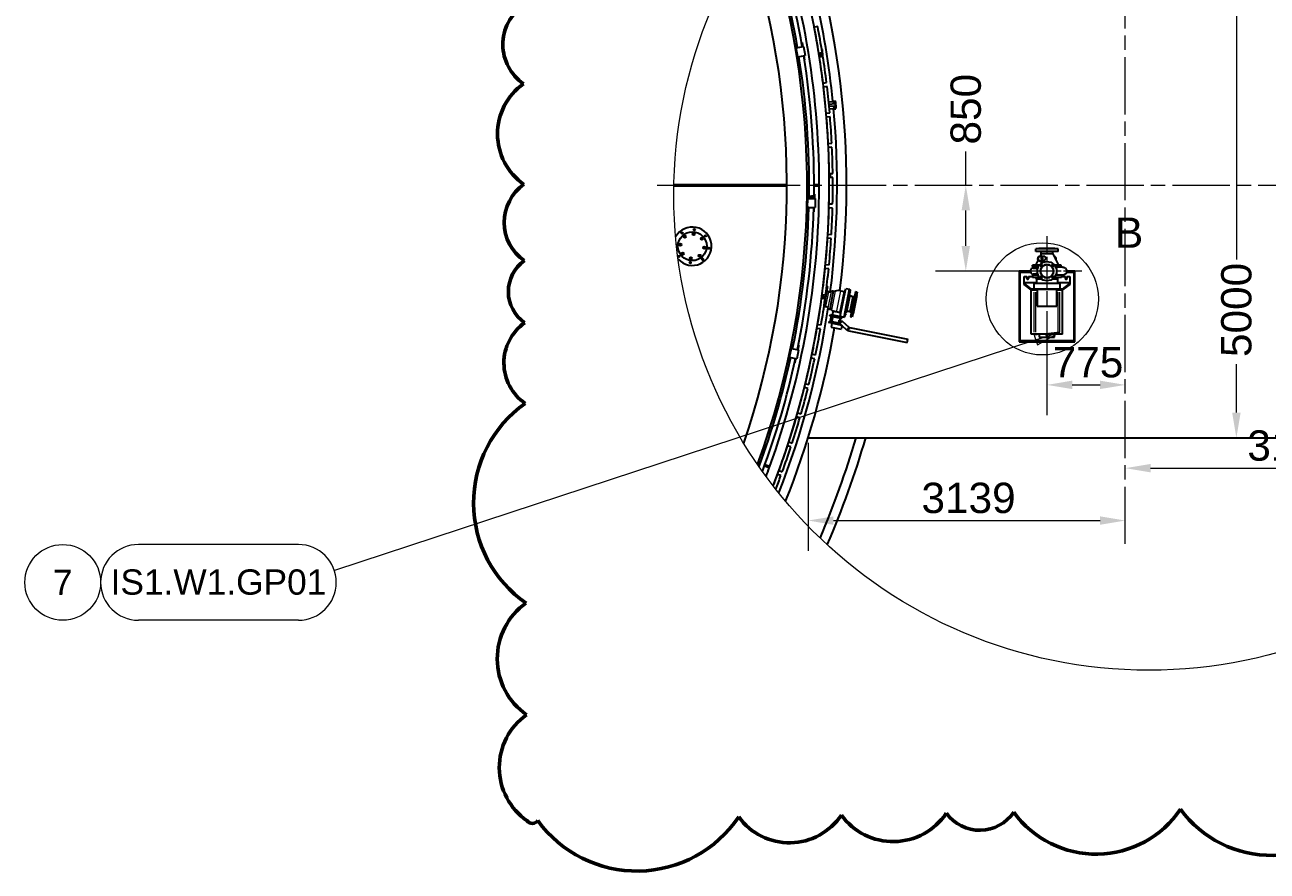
# Model space of a CAD drawing. Header units: millimetres. Extents: x 0 to 89100, y 0 to 63000.
# Drawn here: x 56425 to 74868, y 22187 to 34746 of the extents above; entities that cross this region are included whole.
import ezdxf

# ---------------------------------------------------------------- set-up
doc = ezdxf.new("R2010")
doc.units = ezdxf.units.MM
doc.header["$LTSCALE"] = 150
doc.linetypes.add('CHAIN', pattern=[0.3543, 0.2362, -0.0295, 0.0591, -0.0295])
doc.layers.get('0').update_dxf_attribs({"lineweight": 18})
for name, color, linetype, lineweight in [('Center Mark', 7, 'Continuous', 18), ('Centerline', 7, 'Continuous', 18), ('Detail Boundary', 7, 'Continuous', 18), ('Dimension', 7, 'Continuous', 18), ('Symbol', 7, 'Continuous', 18), ('Visible', 7, 'Continuous', 25), ('Visible Narrow', 7, 'Continuous', 18)]:
    doc.layers.add(name, color=color, linetype=linetype, lineweight=lineweight)
doc.layers.add('Revision', color=1, linetype='Continuous', lineweight=50, true_color=0xff0000)
doc.styles.add('Note Text', font='arial.ttf')
doc.styles.add('Title', font='arial.ttf')
doc.dimstyles.new('Default - Method 2b', dxfattribs={"dimscale": 150, "dimtxt": 3, "dimasz": 2.5, "dimexe": 3, "dimexo": 0.5, "dimgap": 0.7, "dimtad": 0, "dimtoh": 1, "dimdec": 1, "dimrnd": 1e-08, "dimtxsty": 'Title', "dimcen": 0.09, "dimdle": 10, "dimclrd": 256, "dimclre": 256, "dimclrt": 7, "dimadec": 0, "dimazin": 2, "dimtfac": 0.833333, "dimtdec": 1, "dimtmove": 0, "dimatfit": 3, "dimfxl": 1, "dimtolj": 1, "dimlwd": -1, "dimlwe": -1, "dimarcsym": 0})

# ---------------------------------------------------------------- blocks, each defined once
blk = doc.blocks.new('2dTransSymbol1')
at = {"layer": 'Detail Boundary'}
blk.add_circle((487.42, 214.82), 47.03, dxfattribs=at)
blk = doc.blocks.new('*D32')
at = {"layer": 'Defpoints', "color": 0, "transparency": 16777216}
for p in [(77471, 28616), (77471, 28167), (72762, 27042)]:
    blk.add_point(p, dxfattribs=at)
at = {"layer": 'Dimension', "transparency": 16777216}
for p, q in [((77471, 28541), (77471, 27717)), ((73137, 28167), (77096, 28167))]:
    blk.add_line(p, q, dxfattribs=at)
for points in [[(73137, 28230), (73137, 28105), (72762, 28167)], [(77096, 28230), (77096, 28105), (77471, 28167)]]:
    blk.add_solid(points, dxfattribs=at)
at = {"layer": 'Dimension', "color": 7, "transparency": 16777216, "insert": (74574, 28272), "char_height": 450, "attachment_point": 7, "style": 'Title'}
blk.add_mtext('\\A1;3139', dxfattribs=at)
blk = doc.blocks.new('*D33')
at = {"layer": 'Defpoints', "color": 0, "transparency": 16777216}
for p in [(68054, 28616), (72762, 27390), (72762, 27042)]:
    blk.add_point(p, dxfattribs=at)
at = {"layer": 'Dimension', "transparency": 16777216}
for p, q in [((68054, 28541), (68054, 26940)), ((68429, 27390), (72387, 27390))]:
    blk.add_line(p, q, dxfattribs=at)
for points in [[(68429, 27452), (68429, 27327), (68054, 27390)], [(72387, 27452), (72387, 27327), (72762, 27390)]]:
    blk.add_solid(points, dxfattribs=at)
at = {"layer": 'Dimension', "color": 7, "transparency": 16777216, "insert": (69736, 27495), "char_height": 450, "attachment_point": 7, "style": 'Title'}
blk.add_mtext('\\A1;3139', dxfattribs=at)
blk = doc.blocks.new('*D37')
at = {"layer": 'Defpoints', "color": 0, "transparency": 16777216}
for p in [(72762, 32107), (71599, 30573), (72762, 29403)]:
    blk.add_point(p, dxfattribs=at)
at = {"layer": 'Dimension', "transparency": 16777216}
for p, q in [((71599, 30498), (71599, 28953)), ((71974, 29403), (72387, 29403))]:
    blk.add_line(p, q, dxfattribs=at)
for points in [[(71974, 29466), (71974, 29341), (71599, 29403)], [(72387, 29466), (72387, 29341), (72762, 29403)]]:
    blk.add_solid(points, dxfattribs=at)
at = {"layer": 'Dimension', "color": 7, "transparency": 16777216, "insert": (71684, 29508), "char_height": 450, "attachment_point": 7, "style": 'Title'}
blk.add_mtext('\\A1;775', dxfattribs=at)
blk = doc.blocks.new('*D38')
at = {"layer": 'Defpoints', "color": 0, "transparency": 16777216}
for p in [(69989, 32366), (70394, 32366), (71599, 31091)]:
    blk.add_point(p, dxfattribs=at)
at = {"layer": 'Dimension', "transparency": 16777216}
for p, q in [((70394, 32366), (70394, 32865)), ((70394, 31466), (70394, 31991)), ((71524, 31091), (69944, 31091))]:
    blk.add_line(p, q, dxfattribs=at)
for points in [[(70332, 31991), (70457, 31991), (70394, 32366)], [(70332, 31466), (70457, 31466), (70394, 31091)]]:
    blk.add_solid(points, dxfattribs=at)
at = {"layer": 'Dimension', "color": 7, "transparency": 16777216, "insert": (70624, 32970), "char_height": 450, "attachment_point": 7, "rotation": 90, "style": 'Title'}
blk.add_mtext('\\A1;850', dxfattribs=at)
blk = doc.blocks.new('*D43')
at = {"layer": 'Defpoints', "color": 0, "transparency": 16777216}
for p in [(74320, 36116), (74411, 36116), (74320, 28616)]:
    blk.add_point(p, dxfattribs=at)
at = {"layer": 'Dimension', "transparency": 16777216}
for p, q in [((74411, 35741), (74411, 31263)), ((74411, 28991), (74411, 29711))]:
    blk.add_line(p, q, dxfattribs=at)
for points in [[(74349, 35741), (74474, 35741), (74411, 36116)], [(74349, 28991), (74474, 28991), (74411, 28616)]]:
    blk.add_solid(points, dxfattribs=at)
at = {"layer": 'Dimension', "color": 7, "transparency": 16777216, "insert": (74641, 29816), "char_height": 450, "attachment_point": 7, "rotation": 90, "style": 'Title'}
blk.add_mtext('\\A1;5000', dxfattribs=at)
blk = doc.blocks.new('RevisionCloud11')
at = {"layer": 'Revision'}
for centre, radius, start, end in [((428.2, 229.69), 4.72, 125.2858, 235.2858), ((429.02, 220.85), 6.07, 125.2858, 235.2858), ((428.22, 212.1), 4.61, 125.2858, 235.2858), ((427.77, 205.25), 3.75, 125.2858, 235.2858), ((428.45, 198.19), 4.87, 125.2858, 235.2858), ((432.64, 184.34), 12.06, 125.2858, 235.2858), ((429.66, 168.93), 6.74, 125.2858, 235.2858), ((429.52, 158.16), 6.4, 125.2858, 235.2858), ((470.67, 156.03), 4.07, 216.0147, 326.0147), ((482.19, 159.68), 10.08, 216.0147, 326.0147), ((499.52, 160.57), 11.1, 216.0147, 326.0147), ((426.4, 153.28), 0.644, 216.0147, 326.0147), ((436.75, 160.06), 12.14, 216.0147, 326.0147), ((451.84, 156.92), 6.2, 216.0147, 326.0147), ((462.11, 157.18), 6.34, 216.0147, 326.0147)]:
    blk.add_arc(centre, radius, start, end, dxfattribs=at)
blk = doc.blocks.new('2dDetail1')
at = {"layer": 'Detail Boundary'}
blk.add_circle((476.87, 204.53), 5.55, dxfattribs=at)
at = {"layer": 'Detail Boundary', "insert": (484.06, 209.58), "char_height": 3, "attachment_point": 7, "style": 'Title'}
blk.add_mtext('B', dxfattribs=at)
blk = doc.blocks.new('Balloon10')
at = {"layer": 'Symbol'}
for p, q in [((476.22, 200.47), (406.8, 177.65)), ((478.6, 201.25), (476.07, 200.94)), ((476.07, 200.94), (476.38, 199.99)), ((476.22, 200.47), (478.6, 201.25)), ((476.38, 199.99), (478.6, 201.25)), ((403.24, 180.23), (387.42, 180.23)), ((403.24, 172.73), (387.42, 172.73))]:
    blk.add_line(p, q, dxfattribs=at)
at = {"layer": 'Symbol', "flags": 128}
blk.add_lwpolyline([(476.38, 199.99), (478.6, 201.25), (476.07, 200.94), (476.38, 199.99)], dxfattribs=at)
at = {"layer": 'Symbol'}
blk.add_circle((379.92, 176.48), 3.75, dxfattribs=at)
for centre, start, end in [((387.42, 176.48), 90, 270), ((403.24, 176.48), 270, 90)]:
    blk.add_arc(centre, 3.75, start, end, dxfattribs=at)
blk.add_solid([(476.38, 199.99), (478.6, 201.25), (476.07, 200.94), (476.38, 199.99)], dxfattribs=at)
at = {"layer": 'Symbol', "char_height": 2.5, "attachment_point": 5, "style": 'Note Text'}
for s, insert in [('7', (379.92, 176.48)), ('IS1.W1.GP01', (395.33, 176.5))]:
    blk.add_mtext(s, dxfattribs=dict(at, insert=insert))

msp = doc.modelspace()

# ---------------------------------------------------------------- linework, layer by layer
at = {"layer": 'Center Mark', "linetype": 'CHAIN', "ltscale": 7.667231}
for p, q in [((71599.05, 31608.04), (71599.05, 30573.04)), ((72116.55, 31090.54), (71081.55, 31090.54))]:
    msp.add_line(p, q, dxfattribs=at)
at = {"layer": 'Centerline', "linetype": 'CHAIN', "ltscale": 23.990969}
for p, q in [((72762.18, 27042.2), (72762.18, 37490.06)), ((65811.8, 32365.54), (80541.24, 32365.54))]:
    msp.add_line(p, q, dxfattribs=at)
at = {"layer": 'Visible'}
for p, q in [((68195.2, 34721.49), (68143.67, 34711.41)), ((67859.61, 34465.63), (67884.59, 34469.78)), ((67859.61, 34465.63), (67871.15, 34396.08)), ((67868.09, 34381.89), (67868.91, 34382.03)), ((67873.35, 34382.77), (67868.91, 34382.03)), ((67878.54, 34397.31), (67871.15, 34396.08)), ((67873.35, 34382.77), (67871.15, 34396.08)), ((67873.35, 34382.77), (67888.57, 34291.02)), ((67879.28, 34392.87), (67876.32, 34392.38)), ((67877.79, 34383.5), (67876.32, 34392.38)), ((67877.32, 34404.71), (67985.34, 34422.62)), ((67899.4, 34271.53), (67877.32, 34404.71)), ((67893.01, 34291.75), (67877.79, 34383.5)), ((67956.07, 34481.63), (67963.2, 34482.81)), ((67963.2, 34482.81), (67973.26, 34422.14)), ((67973.5, 34420.66), (67973.26, 34422.14)), ((67985.34, 34422.62), (68007.43, 34289.44)), ((68211.47, 34327.93), (68263.33, 34336.13)), ((68218.76, 34329.08), (68222.02, 34279.41)), ((68250.75, 34334.14), (68254.69, 34274.02)), ((68261.18, 34381.37), (68256.69, 34381.07)), ((68256.69, 34381.07), (68257.14, 34374.29)), ((68259.68, 34335.55), (68263.62, 34275.43)), ((68261.18, 34381.37), (68268.08, 34276.13)), ((67883.3, 34290.14), (67884.13, 34290.28)), ((67884.13, 34290.28), (67888.57, 34291.02)), ((67888.57, 34291.02), (67890.78, 34277.7)), ((67898.18, 34278.93), (67890.78, 34277.7)), ((67902.31, 34208.15), (67890.78, 34277.7)), ((67893.01, 34291.75), (67894.48, 34282.88)), ((67897.44, 34283.37), (67894.48, 34282.88)), ((67899.4, 34271.53), (68007.43, 34289.44)), ((67902.31, 34208.15), (67927.29, 34212.29)), ((67995.83, 34286), (67995.59, 34287.48)), ((68005.9, 34225.33), (67995.83, 34286)), ((67998.77, 34224.15), (68005.9, 34225.33)), ((68272.7, 34276.86), (68220.84, 34268.66)), ((68222.47, 34272.52), (68222.02, 34279.41)), ((68222.47, 34272.52), (68222.7, 34268.96)), ((68274.67, 33882.97), (68326.79, 33889.28)), ((68334, 33829.72), (68281.88, 33823.41)), ((68358.55, 33605.44), (68425.72, 33610.43)), ((68361.95, 33570.98), (68453.5, 33576.98)), ((68425.43, 33614.89), (68458.31, 33617.05)), ((68425.43, 33614.89), (68428.03, 33575.31)), ((68465.86, 33501.88), (68458.31, 33617.05)), ((68461.34, 33604.51), (68467.23, 33514.7)), ((68321.67, 33436.01), (68373.98, 33440.43)), ((68455.95, 33539.56), (68365.54, 33533.63)), ((68368.62, 33500.54), (68432.69, 33504.18)), ((68430.48, 33537.89), (68432.98, 33499.72)), ((68432.98, 33499.72), (68465.86, 33501.88)), ((68379.03, 33380.64), (68326.71, 33376.22)), ((68352.41, 32987.64), (68404.85, 32990.15)), ((68407.72, 32930.22), (68355.28, 32927.71)), ((68366.85, 32538.45), (68419.34, 32539.06)), ((68367.19, 32512.07), (68369.39, 32478.48)), ((68420.04, 32479.06), (68367.54, 32478.45)), ((68374.47, 32538.54), (68378.4, 32478.58)), ((68378.98, 32538.59), (68382.91, 32478.63)), ((67738.05, 32353.54), (66060.44, 32353.54)), ((66060.92, 32377.54), (67738.05, 32377.54)), ((67397.27, 32377.54), (67398.84, 32353.54)), ((67397.27, 32377.54), (67398.84, 32353.54)), ((67579.3, 32377.54), (67580.87, 32353.54)), ((67579.3, 32377.54), (67580.87, 32353.54)), ((67582.31, 32377.54), (67583.88, 32353.54)), ((67612.37, 32377.54), (67613.94, 32353.54)), ((67621.39, 32377.54), (67622.96, 32353.54)), ((67625.9, 32377.54), (67627.47, 32353.54)), ((67631.98, 32353.54), (67630.41, 32377.54)), ((67641, 32353.54), (67639.43, 32377.54)), ((67671.07, 32353.54), (67669.49, 32377.54)), ((67672.5, 32377.54), (67674.07, 32353.54)), ((68038.05, 32377.54), (68069.32, 32377.54)), ((68069.32, 32353.54), (68038.05, 32353.54)), ((68141.77, 32377.54), (68218.05, 32377.54)), ((68218.05, 32353.54), (68141.77, 32353.54)), ((68036.14, 32150.75), (68036.98, 32150.73)), ((68041.48, 32150.63), (68036.98, 32150.73)), ((68041.48, 32150.63), (68039.46, 32057.66)), ((68041.48, 32150.63), (68041.77, 32164.13)), ((68043.3, 32234.62), (68041.77, 32164.13)), ((68049.27, 32163.97), (68041.77, 32164.13)), ((68043.3, 32234.62), (68068.61, 32234.07)), ((68043.96, 32057.56), (68045.98, 32150.54)), ((68045.98, 32150.54), (68046.17, 32159.54)), ((68049.17, 32159.47), (68046.17, 32159.54)), ((68046.5, 32036.5), (68049.43, 32171.47)), ((68049.43, 32171.47), (68158.91, 32169.09)), ((68068.14, 32195.72), (68140.58, 32194.7)), ((68068.28, 32206.19), (68140.72, 32205.23)), ((68073.6, 32195.65), (68072.77, 32197.13)), ((68073.75, 32206.12), (68072.87, 32204.66)), ((68135.1, 32194.79), (68104.36, 32195.21)), ((68135.25, 32205.29), (68104.5, 32205.71)), ((68135.1, 32194.79), (68135.99, 32196.27)), ((68135.1, 32194.78), (68135.1, 32194.79)), ((68135.25, 32205.29), (68135.25, 32205.31)), ((68135.25, 32205.29), (68136.09, 32203.8)), ((68141.05, 32232.49), (68148.28, 32232.34)), ((68146.91, 32169.35), (68146.94, 32170.85)), ((68148.28, 32232.34), (68146.94, 32170.85)), ((68158.91, 32169.09), (68155.98, 32034.12)), ((68034.12, 32057.77), (68034.96, 32057.75)), ((68034.96, 32057.75), (68039.46, 32057.66)), ((68037.64, 31973.68), (68039.17, 32044.16)), ((68037.64, 31973.68), (68062.95, 31973.13)), ((68039.46, 32057.66), (68039.17, 32044.16)), ((68046.67, 32044), (68039.17, 32044.16)), ((68043.96, 32057.56), (68043.76, 32048.56)), ((68046.76, 32048.5), (68043.76, 32048.56)), ((68046.5, 32036.5), (68155.98, 32034.12)), ((68135.39, 31971.56), (68142.61, 31971.4)), ((68142.61, 31971.4), (68143.95, 32032.88)), ((68143.95, 32032.88), (68143.98, 32034.38)), ((68415.96, 32027.75), (68363.48, 32029.05)), ((68364.97, 32089.03), (68417.45, 32087.73)), ((68395.51, 31576.88), (68343.1, 31580.09)), ((68346.77, 31639.98), (68399.17, 31636.77)), ((71764.05, 31420.54), (71434.05, 31420.54)), ((71434.05, 31383.04), (71434.05, 31420.54)), ((71764.05, 31383.04), (71434.05, 31383.04)), ((71717.55, 31425.04), (71480.55, 31425.04)), ((71480.55, 31420.54), (71480.55, 31425.04)), ((71513.33, 31348.54), (71513.33, 31383.04)), ((71684.78, 31348.54), (71684.78, 31383.04)), ((71717.55, 31420.54), (71717.55, 31425.04)), ((71764.05, 31383.04), (71764.05, 31420.54)), ((68312.27, 31191.88), (68364.52, 31186.77)), ((71486.2, 31177.54), (71386.8, 31177.54)), ((71386.8, 31162.54), (71386.8, 31177.54)), ((71467.44, 31258.11), (71426.55, 31177.54)), ((71513.33, 31348.54), (71496.52, 31315.41)), ((71499.3, 31315.54), (71547.82, 31315.54)), ((71499.3, 31234.54), (71527.27, 31234.54)), ((71530.76, 31177.54), (71508.25, 31177.54)), ((71684.78, 31348.54), (71513.33, 31348.54)), ((71689.86, 31177.54), (71667.35, 31177.54)), ((71684.78, 31348.54), (71771.55, 31177.54)), ((71811.3, 31177.54), (71711.91, 31177.54)), ((71811.3, 31162.54), (71811.3, 31177.54)), ((68358.69, 31127.06), (68306.44, 31132.17)), ((71203.05, 31075.54), (71188.05, 31090.54)), ((71188.05, 31090.54), (71188.05, 30040.54)), ((71359.22, 31090.54), (71188.05, 31090.54)), ((71203.05, 30055.54), (71203.05, 31075.54)), ((71203.05, 31075.54), (71361.13, 31075.54)), ((71261.55, 31011.94), (71302.43, 31011.94)), ((71261.55, 30922.84), (71261.55, 31011.94)), ((71302.43, 30981.94), (71302.43, 31011.94)), ((71325.68, 31011.94), (71325.68, 30981.94)), ((71325.68, 31011.94), (71385.3, 31011.94)), ((71385.44, 31041.36), (71385.3, 31030.54)), ((71385.3, 31030.54), (71385.3, 31003.54)), ((71385.3, 31003.54), (71486.2, 31003.54)), ((71386.8, 31150.54), (71386.68, 31140.57)), ((71386.8, 31162.54), (71476.08, 31162.54)), ((71386.8, 31162.54), (71386.8, 31150.54)), ((71476.08, 31162.54), (71386.8, 31162.54)), ((71441.55, 30977.29), (71433.37, 31003.54)), ((71508.25, 31003.54), (71530.76, 31003.54)), ((71508.31, 31162.54), (71530.7, 31162.54)), ((71530.7, 31162.54), (71508.31, 31162.54)), ((71667.35, 31003.54), (71689.86, 31003.54)), ((71667.41, 31162.54), (71689.8, 31162.54)), ((71689.8, 31162.54), (71667.41, 31162.54)), ((71711.91, 31003.54), (71812.8, 31003.54)), ((71722.03, 31162.54), (71811.3, 31162.54)), ((71811.3, 31162.54), (71722.03, 31162.54)), ((71831.4, 31030.54), (71728.3, 31030.54)), ((71831.4, 31150.54), (71728.31, 31150.54)), ((71756.55, 30977.29), (71764.74, 31003.54)), ((71811.3, 31162.54), (71811.3, 31150.54)), ((71812.8, 31030.54), (71812.8, 31003.54)), ((71812.8, 31011.94), (71872.43, 31011.94)), ((71872.43, 30981.94), (71872.43, 31011.94)), ((71889.38, 31075.54), (71998.05, 31075.54)), ((72013.05, 31090.54), (71891.28, 31090.54)), ((71895.68, 31011.94), (71895.68, 30981.94)), ((71895.68, 31011.94), (71936.55, 31011.94)), ((71936.55, 31011.94), (71936.55, 30922.84)), ((71998.05, 31075.54), (72013.05, 31090.54)), ((71998.05, 31075.54), (71998.05, 30055.54)), ((72013.05, 30040.54), (72013.05, 31090.54)), ((68341.28, 30864.78), (68304.33, 30679.03)), ((68329.88, 30867.05), (68341.28, 30864.78)), ((68530, 30421.94), (68611.96, 30833.87)), ((68539.99, 30800.78), (68588.17, 30791.19)), ((68587.38, 30410.53), (68669.33, 30822.46)), ((68611.96, 30833.87), (68669.33, 30822.46)), ((68664.87, 30793.89), (68668.38, 30811.54)), ((68668.09, 30810.07), (68666.91, 30810.31)), ((68668.38, 30811.54), (68668.93, 30814.27)), ((68668.38, 30811.54), (68681.92, 30808.85)), ((68668.93, 30814.27), (68682.46, 30811.58)), ((68678.41, 30791.2), (68681.92, 30808.85)), ((68681.92, 30808.85), (68682.46, 30811.58)), ((71261.55, 30922.84), (71441.55, 30922.84)), ((71261.55, 30905.37), (71261.55, 30922.84)), ((71261.55, 30905.37), (71366.55, 30825.96)), ((71261.55, 30892.6), (71261.55, 30905.37)), ((71366.55, 30813.19), (71261.55, 30892.6)), ((71366.55, 30828.04), (71831.55, 30828.04)), ((71366.55, 30828.04), (71366.55, 30810.04)), ((71408.37, 30810.04), (71366.55, 30810.04)), ((71366.55, 30154.54), (71366.55, 30810.04)), ((71405.55, 30912.04), (71792.55, 30912.04)), ((71405.55, 30912.04), (71405.55, 30828.04)), ((71432.84, 30810.04), (71408.37, 30810.04)), ((71453.93, 30810.04), (71432.84, 30810.04)), ((71441.55, 30977.29), (71512.56, 30977.29)), ((71441.55, 30977.29), (71441.55, 30912.04)), ((71744.18, 30818.67), (71453.93, 30818.67)), ((71453.93, 30818.67), (71453.93, 30568.92)), ((71685.55, 30977.29), (71756.55, 30977.29)), ((71744.18, 30568.92), (71744.18, 30818.67)), ((71765.27, 30810.04), (71744.18, 30810.04)), ((71756.55, 30977.29), (71756.55, 30912.04)), ((71756.55, 30922.84), (71936.55, 30922.84)), ((71789.74, 30810.04), (71765.27, 30810.04)), ((71831.55, 30810.04), (71789.74, 30810.04)), ((71792.55, 30912.04), (71792.55, 30828.04)), ((71831.55, 30825.96), (71936.55, 30905.37)), ((71936.55, 30892.6), (71831.55, 30813.19)), ((71831.55, 30828.04), (71831.55, 30810.04)), ((71831.55, 30154.54), (71831.55, 30810.04)), ((71936.55, 30922.84), (71936.55, 30905.37)), ((71936.55, 30905.37), (71936.55, 30892.6)), ((68305.56, 30678.87), (68253.53, 30685.87)), ((68269.88, 30744.21), (68258.15, 30685.25)), ((68261.53, 30745.33), (68313.56, 30738.33)), ((68278.82, 30743.01), (68267.09, 30684.04)), ((68283.29, 30742.4), (68271.56, 30683.44)), ((68287.76, 30741.8), (68276.03, 30682.84)), ((68359.76, 30785.99), (68337.54, 30794.27)), ((68427.54, 30795.62), (68436.43, 30793.85)), ((68635.78, 30647.67), (68634.6, 30647.91)), ((68635.49, 30646.2), (68639, 30663.85)), ((68635.49, 30646.2), (68649.02, 30643.51)), ((68639, 30663.85), (68642.51, 30681.51)), ((68639, 30663.85), (68652.54, 30661.16)), ((68642.22, 30680.04), (68641.04, 30680.27)), ((68642.51, 30681.51), (68656.05, 30678.82)), ((68649.02, 30643.51), (68652.54, 30661.16)), ((68652.18, 30730.11), (68651.01, 30730.34)), ((68651.35, 30725.91), (68653.37, 30736.1)), ((68651.35, 30725.91), (68664.88, 30723.21)), ((68652.54, 30661.16), (68656.05, 30678.82)), ((68653.37, 30736.1), (68657.43, 30756.48)), ((68653.37, 30736.1), (68666.91, 30733.41)), ((68657.43, 30756.48), (68659.46, 30766.68)), ((68657.43, 30756.48), (68670.96, 30753.79)), ((68658.62, 30762.48), (68657.44, 30762.71)), ((68659.46, 30766.68), (68672.99, 30763.98)), ((68661.65, 30777.71), (68660.47, 30777.94)), ((68660.82, 30773.5), (68661.36, 30776.23)), ((68660.82, 30773.5), (68674.35, 30770.81)), ((68661.36, 30776.23), (68664.87, 30793.89)), ((68661.36, 30776.23), (68674.89, 30773.54)), ((68664.87, 30793.89), (68678.41, 30791.2)), ((68666.91, 30733.41), (68664.88, 30723.21)), ((68666.91, 30733.41), (68670.96, 30753.79)), ((68675.78, 30736.99), (68669.49, 30746.4)), ((68670.96, 30753.79), (68672.99, 30763.98)), ((68674.35, 30770.81), (68674.89, 30773.54)), ((68678.41, 30791.2), (68674.89, 30773.54)), ((68754.68, 30782.53), (68681.51, 30414.74)), ((68782.63, 30776.97), (68709.46, 30409.18)), ((68711.06, 30717.04), (68731.04, 30716.09)), ((68777.68, 30729.02), (68723.24, 30455.38)), ((68782.63, 30776.97), (68754.68, 30782.53)), ((68777.68, 30729.02), (68773.77, 30732.44)), ((68315.34, 30562.71), (68291.64, 30563.56)), ((68374.27, 30527.87), (68383.16, 30526.1)), ((68376.73, 30426.44), (68380.69, 30446.3)), ((68380.69, 30446.3), (68420.82, 30438.31)), ((68423.66, 30500.51), (68411.65, 30440.14)), ((68517.24, 30419.13), (68420.82, 30438.31)), ((68535.23, 30461.66), (68526.4, 30417.31)), ((68592.17, 30428.44), (68596.22, 30448.82)), ((68596.22, 30448.82), (68598.25, 30459.01)), ((68596.22, 30448.82), (68609.76, 30446.13)), ((68597.41, 30454.81), (68596.24, 30455.05)), ((68598.25, 30459.01), (68611.78, 30456.32)), ((68600.44, 30470.04), (68599.27, 30470.28)), ((68599.94, 30465.77), (68613.14, 30463.15)), ((68600.15, 30468.57), (68603.66, 30486.22)), ((68600.15, 30468.57), (68613.68, 30465.88)), ((68603.66, 30486.22), (68607.17, 30503.88)), ((68603.66, 30486.22), (68617.2, 30483.53)), ((68606.88, 30502.41), (68605.7, 30502.64)), ((68605.7, 30425.74), (68609.76, 30446.13)), ((68607.17, 30503.88), (68620.71, 30501.19)), ((68611.78, 30456.32), (68609.76, 30446.13)), ((68613.14, 30463.15), (68613.68, 30465.88)), ((68613.68, 30465.88), (68617.2, 30483.53)), ((68616.84, 30552.48), (68615.67, 30552.71)), ((68616.01, 30548.28), (68618.04, 30558.47)), ((68616.01, 30548.28), (68629.54, 30545.58)), ((68626.05, 30487.02), (68616.64, 30480.73)), ((68617.2, 30483.53), (68620.71, 30501.19)), ((68618.04, 30558.47), (68622.09, 30578.85)), ((68618.04, 30558.47), (68631.57, 30555.78)), ((68622.09, 30578.85), (68624.12, 30589.05)), ((68622.09, 30578.85), (68635.63, 30576.16)), ((68623.28, 30584.85), (68622.11, 30585.08)), ((68624.12, 30589.05), (68637.65, 30586.35)), ((68629.54, 30545.58), (68631.57, 30555.78)), ((68631.57, 30555.78), (68635.63, 30576.16)), ((68635.63, 30576.16), (68637.65, 30586.35)), ((68666.28, 30491.95), (68685.1, 30485.18)), ((68723.24, 30455.38), (68718.32, 30453.71)), ((71453.93, 30568.92), (71744.18, 30568.92)), ((68194.61, 30300.92), (68246.35, 30292.03)), ((68358.51, 30336), (68357.05, 30328.65)), ((68383.05, 30323.47), (68357.05, 30328.65)), ((68384.52, 30330.83), (68358.51, 30336)), ((68394.39, 30422.92), (68376.39, 30332.45)), ((68416.87, 30418.45), (68376.73, 30426.44)), ((68384.52, 30330.83), (68383.05, 30323.47)), ((68411.54, 30317.81), (68383.05, 30323.47)), ((68531.26, 30301.64), (68384.52, 30330.83)), ((68407.28, 30318.65), (68395.72, 30260.54)), ((68395.72, 30260.54), (68543.13, 30231.22)), ((68417.93, 30418.24), (68399.93, 30327.76)), ((68403.29, 30344.68), (68504.66, 30324.52)), ((68411.54, 30317.81), (68554.69, 30289.33)), ((68416.87, 30418.45), (68513.29, 30399.27)), ((68497.59, 30325.92), (68494.23, 30309)), ((68510.77, 30361.53), (68503.75, 30326.23)), ((68504.66, 30324.52), (68513.7, 30322.72)), ((68505.32, 30324.38), (68542.54, 30291.75)), ((68510.77, 30361.53), (68521.02, 30359.5)), ((68553.42, 30391.28), (68513.29, 30399.27)), ((68513.7, 30322.72), (68530.69, 30319.34)), ((68521.02, 30359.5), (68514, 30324.19)), ((68517.24, 30419.13), (68557.37, 30411.15)), ((68519.32, 30312.11), (68517.77, 30304.32)), ((68527.6, 30396.42), (68520.29, 30359.64)), ((68521.02, 30359.5), (68548.73, 30339.9)), ((68535.77, 30394.8), (68528.27, 30357.09)), ((68530, 30421.94), (68587.38, 30410.53)), ((68531.55, 30320.32), (68530.69, 30319.34)), ((68548.73, 30339.9), (68531.55, 30320.32)), ((68535.14, 30298.23), (68534.18, 30293.41)), ((68554.69, 30289.33), (68543.13, 30231.22)), ((68550.15, 30341.52), (68548.73, 30339.9)), ((68553.29, 30282.31), (68623.09, 30221.09)), ((68553.42, 30391.28), (68557.37, 30411.15)), ((68557.62, 30346.35), (68656.72, 30259.43)), ((68590.97, 30422.45), (68589.8, 30422.68)), ((68590.14, 30418.24), (68592.17, 30428.44)), ((68590.14, 30418.24), (68603.67, 30415.55)), ((68592.17, 30428.44), (68605.7, 30425.74)), ((68603.67, 30415.55), (68605.7, 30425.74)), ((68668.22, 30253.74), (68663.24, 30228.74)), ((68668.22, 30253.74), (69531.79, 30081.94)), ((68709.46, 30409.18), (68681.51, 30414.74)), ((68236.2, 30232.9), (68184.46, 30241.78)), ((68661.02, 30217.58), (68658.26, 30203.72)), ((68658.26, 30203.72), (69521.84, 30031.92)), ((69521.84, 30031.92), (69531.79, 30081.94)), ((71408.37, 30154.54), (71366.55, 30154.54)), ((71432.84, 30154.54), (71408.37, 30154.54)), ((71765.27, 30154.54), (71432.84, 30154.54)), ((71485.05, 30154.54), (71485.05, 30111.94)), ((71485.05, 30111.94), (71713.05, 30111.94)), ((71713.05, 30111.94), (71713.05, 30154.54)), ((71789.74, 30154.54), (71765.27, 30154.54)), ((71831.55, 30154.54), (71789.74, 30154.54)), ((67793.86, 29925.92), (67774.68, 29834.92)), ((67777.69, 29812.82), (67805.53, 29944.92)), ((67779.08, 29833.99), (67798.26, 29924.99)), ((67788.63, 29927.02), (67789.45, 29926.85)), ((67793.86, 29925.92), (67789.45, 29926.85)), ((67793.86, 29925.92), (67796.64, 29939.13)), ((67811.18, 30008.11), (67796.64, 29939.13)), ((67803.98, 29937.58), (67796.64, 29939.13)), ((67798.26, 29924.99), (67800.12, 29933.8)), ((67803.05, 29933.18), (67800.12, 29933.8)), ((67805.53, 29944.92), (67912.67, 29922.34)), ((67811.18, 30008.11), (67835.96, 30002.89)), ((67912.67, 29922.34), (67884.83, 29790.24)), ((67900.93, 29924.81), (67901.24, 29926.28)), ((67913.92, 29986.46), (67901.24, 29926.28)), ((67906.85, 29987.95), (67913.92, 29986.46)), ((71203.05, 30055.54), (71188.05, 30040.54)), ((71188.05, 30040.54), (72013.05, 30040.54)), ((71998.05, 30055.54), (71203.05, 30055.54)), ((71998.05, 30055.54), (72013.05, 30040.54)), ((67757.35, 29752.72), (67771.89, 29821.71)), ((67757.35, 29752.72), (67782.13, 29747.5)), ((67769.45, 29836.02), (67770.27, 29835.85)), ((67770.27, 29835.85), (67774.68, 29834.92)), ((67774.68, 29834.92), (67771.89, 29821.71)), ((67779.23, 29820.16), (67771.89, 29821.71)), ((67779.08, 29833.99), (67777.22, 29825.18)), ((67780.16, 29824.57), (67777.22, 29825.18)), ((67777.69, 29812.82), (67884.83, 29790.24)), ((67853.03, 29732.56), (67860.1, 29731.07)), ((67860.1, 29731.07), (67872.78, 29791.25)), ((67872.78, 29791.25), (67873.09, 29792.72)), ((68150.69, 29789.75), (68099.3, 29800.5)), ((68111.6, 29859.23), (68162.98, 29848.47)), ((68049.14, 29349.99), (67998.18, 29362.6)), ((68012.6, 29420.85), (68063.56, 29408.23)), ((67897.75, 28986.35), (67948.22, 28971.89)), ((67931.69, 28914.21), (67881.22, 28928.67)), ((68053.5, 28615.54), (77470.85, 28615.54)), ((67798.5, 28482.98), (67748.59, 28499.26)), ((67767.19, 28556.3), (67817.1, 28540.02)), ((67336.93, 28223.94), (67307.54, 28234.64)), ((67315.75, 28257.19), (67345.14, 28246.49)), ((67413.22, 28221.71), (67484.9, 28195.62)), ((67476.69, 28173.07), (67405.01, 28199.16)), ((67649.73, 28056.87), (67600.44, 28074.96)), ((67621.11, 28131.29), (67670.4, 28113.2))]:
    msp.add_line(p, q, dxfattribs=at)
for centre, radius in [((66333.77, 31460.85), 213.75), ((66181.37, 31655.86), 10.5), ((66222.94, 31602.68), 16.5), ((66222.94, 31602.68), 16.12), ((66355.69, 31639.51), 16.5), ((66355.69, 31639.51), 16.12), ((66363.91, 31706.51), 10.5), ((66475.6, 31571.68), 16.5), ((66475.6, 31571.68), 16.12), ((66528.79, 31613.24), 10.5), ((66155.11, 31482.76), 16.5), ((66155.11, 31482.76), 16.12), ((66191.94, 31350.01), 16.5), ((66191.94, 31350.01), 16.12), ((66512.43, 31438.93), 16.5), ((66512.43, 31438.93), 16.12), ((66579.43, 31430.71), 10.5), ((66138.75, 31308.45), 10.5), ((66303.63, 31215.19), 10.5), ((66311.85, 31282.19), 16.5), ((66311.85, 31282.19), 16.12), ((66444.6, 31319.02), 16.5), ((66444.6, 31319.02), 16.12), ((66486.17, 31265.83), 10.5), ((71599.05, 31090.54), 142.5), ((71599.05, 31090.54), 97.5), ((71599.05, 30141.94), 11.62)]:
    msp.add_circle(centre, radius, dxfattribs=at)
for centre, radius, start, end in [((55993.05, 32365.54), 12490.35, 5.718532, 20.488666), ((55993.05, 32365.54), 12630, 352.893014, 20.840257), ((55993.05, 32365.54), 12375, 338.866579, 20.176578), ((55993.05, 32365.54), 12076.27, 9.735828, 19.266801), ((55993.05, 32365.54), 12148.72, 9.733918, 19.501862), ((55993.05, 32365.54), 12225, 0.056241, 19.739049), ((55993.05, 32365.54), 12045, 339.880884, 19.162273), ((55993.05, 32365.54), 11745, 340.986555, 17.380702), ((55993.05, 32365.54), 12375, 9.124287, 10.927414), ((55993.05, 32365.54), 12427.5, 9.1237, 10.928), ((55993.05, 32365.54), 12076.27, 359.243935, 9.095318), ((55993.05, 32365.54), 12148.72, 359.243935, 9.097228), ((55993.05, 32365.54), 12375, 7.043362, 8.846489), ((55993.05, 32365.54), 12427.5, 7.042775, 8.847075), ((55993.05, 32365.54), 12375, 4.962437, 6.765564), ((55993.05, 32365.54), 12427.5, 4.96185, 6.766151), ((68453.64, 33574.73), 2.25, 25.846862, 93.750634), ((68414.17, 33555.61), 46.11, 341.654406, 25.846862), ((68168.31, 33540.2), 300, 12.377561, 14.841179), ((67566.46, 33500.75), 900, 2.397844, 5.103424), ((55993.05, 32365.54), 12490.35, 352.724495, 5.230091), ((68455.8, 33541.8), 2.25, 273.750634, 341.654406), ((68168.31, 33540.2), 300, 352.660089, 355.123708), ((55993.05, 32365.54), 12375, 2.881512, 4.684639), ((55993.05, 32365.54), 12427.5, 2.880925, 4.685226), ((55993.05, 32365.54), 12375, 0.800587, 2.603714), ((55993.05, 32365.54), 12427.5, 0.8, 2.604301), ((55993.05, 32365.54), 12375, 358.719662, 0.522789), ((55993.05, 32365.54), 12427.5, 358.719076, 0.523376), ((55993.05, 32365.54), 12225, 340.056241, 359.943759), ((55993.05, 32365.54), 12225, 359.943759, 0.056241), ((55993.05, 32365.54), 12076.27, 359.077287, 359.194267), ((68079.31, 32200.81), 7.5, 149.099382, 209.338821), ((68129.55, 32200.12), 7.5, 329.099382, 29.338821), ((55993.05, 32365.54), 12148.72, 359.075377, 359.194267), ((55993.05, 32365.54), 12076.27, 348.418746, 358.436777), ((55993.05, 32365.54), 12148.72, 348.416836, 358.438687), ((55993.05, 32365.54), 12375, 356.638738, 358.441864), ((55993.05, 32365.54), 12427.5, 356.638151, 358.442451), ((66333.77, 31460.85), 285, 222.647136, 150.174088), ((55993.05, 32365.54), 12375, 354.557813, 356.36094), ((55993.05, 32365.54), 12427.5, 354.557226, 356.361526), ((66088.11, 31490.98), 10.5, 336.063399, 35.826965), ((71519.51, 31170.09), 13.5, 333.024197, 296.975803), ((71599.05, 31090.54), 99.75, 47.400032, 132.599968), ((71678.6, 31170.09), 13.5, 243.024197, 206.975803), ((55993.05, 32365.54), 12375, 352.476888, 354.280015), ((55993.05, 32365.54), 12427.5, 352.476301, 354.280601), ((71599.05, 31090.54), 99.75, 137.400032, 222.599968), ((71519.51, 31010.99), 13.5, 63.024197, 26.975803), ((71599.05, 31090.54), 99.75, 227.400032, 312.599968), ((71678.6, 31010.99), 13.5, 153.024197, 116.975803), ((71599.05, 31090.54), 99.75, 317.400032, 42.599968), ((68341.73, 30805.52), 12, 168.748121, 249.553729), ((68508.38, 30641.89), 162, 78.748121, 108.904028), ((68591.1, 30805.9), 15, 258.748121, 348.748121), ((71314.05, 30981.94), 11.62, 180, 0), ((71884.05, 30981.94), 11.62, 180, 0), ((55993.05, 32365.54), 12375, 350.395963, 352.19909), ((55993.05, 32365.54), 12427.5, 350.395376, 352.199677), ((68375.48, 30828.15), 45, 249.553729, 302.84355), ((68420.22, 30758.84), 37.5, 78.748121, 122.84355), ((68443.74, 30830.63), 37.5, 258.748121, 288.904028), ((68689.56, 30770.37), 30, 168.748121, 187.202494), ((68713.2, 30761.99), 45, 213.748121, 267.278887), ((68731.61, 30728.07), 12, 267.278887, 348.748121), ((55993.05, 32365.54), 12490.35, 338.554491, 351.616422), ((68291.21, 30551.57), 12, 87.942514, 99.654163), ((68313.72, 30517.74), 45, 34.652693, 87.942514), ((68381.59, 30564.65), 37.5, 214.652693, 258.748121), ((68375.84, 30489.32), 37.5, 48.592214, 78.748121), ((68507.79, 30638.95), 162, 228.592214, 238.713213), ((68521.44, 30455.76), 15, 348.748121, 23.15963), ((68626, 30450.91), 30, 144.582876, 168.748121), ((68651.05, 30449.6), 45, 70.217356, 123.748121), ((68681.04, 30473.89), 12, 348.748121, 70.217356), ((55993.05, 32365.54), 12630, 338.2029, 350.361054), ((55993.05, 32365.54), 12630, 350.664008, 350.742308), ((55993.05, 32365.54), 12375, 348.315038, 350.118165), ((55993.05, 32365.54), 12427.5, 348.314451, 350.118752), ((55993.05, 32365.54), 12076.27, 339.776356, 347.778236), ((55993.05, 32365.54), 12148.72, 339.541295, 347.780146), ((55993.05, 32365.54), 12375, 346.234113, 348.03724), ((55993.05, 32365.54), 12427.5, 346.233526, 348.037827), ((55993.05, 32365.54), 12375, 344.153188, 345.956315), ((55993.05, 32365.54), 12427.5, 344.152602, 345.956902), ((55993.05, 32365.54), 12375, 342.072264, 343.87539), ((55993.05, 32365.54), 12427.5, 342.071677, 343.875977), ((55993.05, 32365.54), 13311, 336.841331, 343.637001), ((55993.05, 32365.54), 13449, 336.627038, 343.809544), ((55993.05, 32365.54), 12375, 339.991339, 341.794466), ((55993.05, 32365.54), 12427.5, 339.990752, 341.795052), ((55993.05, 32365.54), 12225, 339.304108, 339.943759), ((55993.05, 32365.54), 12225, 339.943759, 340.056241), ((55993.05, 32365.54), 12375, 338.866579, 339.713541), ((55993.05, 32365.54), 12427.5, 338.722008, 339.714127)]:
    msp.add_arc(centre, radius, start, end, dxfattribs=at)
for centre, major_axis, ratio, start_param, end_param in [((66741.37, 32318.53), (-6.85, 104.55), 0.70710678, 0.92549658, 1.18340964), ((67196.69, 32348.38), (-6.85, 104.55), 0.70710678, 1.24213021, 1.47515437), ((67196.69, 32348.38), (-6.85, 104.55), 0.70710678, 1.24213021, 1.47515437), ((71544.3, 31275.04), (0, -33.63), 0.8660254, 4.02430003, 5.40047793), ((71698.8, 31275.04), (0, 40.5), 0.8660254, 4.28117196, 6.20366982)]:
    msp.add_ellipse(centre, major_axis=major_axis, ratio=ratio, start_param=start_param, end_param=end_param, dxfattribs=at)
for major_axis in [(0, -40.5), (0, -33.63)]:
    msp.add_ellipse((71499.3, 31275.04), major_axis=major_axis, ratio=0.8660254, dxfattribs=at)
for points, knots in [([(68222.02, 34279.41), (68222.03, 34279.23), (68222.04, 34279.05), (68222.18, 34277.01), (68222.31, 34274.98), (68222.45, 34272.77), (68222.46, 34272.64), (68222.47, 34272.52)], [-3.225298751, -3.225298751, -3.225298751, -3.225298751, -3.17709695, -3.17709695, -2.688345045, -2.688345045, -2.659356013, -2.659356013, -2.659356013, -2.659356013]), ([(71547.82, 31315.54), (71549.77, 31315.54), (71551.79, 31315.35), (71555.8, 31314.54), (71557.79, 31313.91), (71561.59, 31312.26), (71563.4, 31311.23), (71566.73, 31308.85), (71568.24, 31307.5), (71570.96, 31304.55), (71572.24, 31302.82), (71574.42, 31299.06), (71575.32, 31297.02), (71576.64, 31292.78), (71577.08, 31290.57), (71577.49, 31286.15), (71577.47, 31283.94), (71577.01, 31278.92), (71576.39, 31275.95), (71574.49, 31270.03), (71573.2, 31267.08), (71570.07, 31261.38), (71568.22, 31258.63), (71564.11, 31253.48), (71561.85, 31251.07), (71557.28, 31246.88), (71554.83, 31244.93), (71549.62, 31241.41), (71546.85, 31239.83), (71541.21, 31237.25), (71538.32, 31236.24), (71532.66, 31234.88), (71529.88, 31234.54), (71527.27, 31234.54)], [3.71423485, 3.71423485, 3.71423485, 3.71423485, 4.1655863, 4.1655863, 4.61693775, 4.61693775, 5.0682892, 5.0682892, 5.51964065, 5.51964065, 5.99684791, 5.99684791, 6.47405517, 6.47405517, 6.95126243, 6.95126243, 7.42846969, 7.42846969, 8.07623515, 8.07623515, 8.72400062, 8.72400062, 9.37176608, 9.37176608, 10.01953154, 10.01953154, 10.62302291, 10.62302291, 11.22651427, 11.22651427, 11.83000564, 11.83000564, 12.43349701, 12.43349701, 12.43349701, 12.43349701]), ([(71385.43, 31040.91), (71380.3, 31044.41), (71375.66, 31048.77), (71367.95, 31058.7), (71364.82, 31064.42), (71360.56, 31076.43), (71359.38, 31082.86), (71359.1, 31095.63), (71360, 31102.11), (71363.76, 31114.32), (71366.66, 31120.2), (71374.06, 31130.6), (71378.66, 31135.26), (71384.75, 31139.71), (71385.71, 31140.37), (71386.69, 31141)], [0.05180537, 0.05180537, 0.05180537, 0.05180537, 1.29368163, 1.29368163, 2.56584243, 2.56584243, 3.84176011, 3.84176011, 5.11913502, 5.11913502, 6.39659501, 6.39659501, 7.67272316, 7.67272316, 7.90546102, 7.90546102, 7.90546102, 7.90546102]), ([(71460.94, 31055.45), (71450.98, 31054.06), (71441.78, 31052.8), (71415.62, 31049.05), (71402.26, 31046.93), (71388.4, 31043.68), (71385.45, 31042.46), (71385.44, 31041.36)], [5.74480801, 5.74480801, 5.74480801, 5.74480801, 6.82998552, 6.82998552, 9.16370575, 9.16370575, 10.85396589, 10.85396589, 10.85396589, 10.85396589]), ([(71386.68, 31140.57), (71386.66, 31139.27), (71390.98, 31137.81), (71408.68, 31134.28), (71422.67, 31132.21), (71447.07, 31128.82), (71453.96, 31127.88), (71461.26, 31126.87)], [28.04442438, 28.04442438, 28.04442438, 28.04442438, 33.01393909, 33.01393909, 38.43523614, 38.43523614, 40.37503007, 40.37503007, 40.37503007, 40.37503007]), ([(71531.54, 31163.97), (71530.9, 31162.73), (71530.04, 31161.54), (71528.06, 31159.55), (71526.87, 31158.69), (71525.63, 31158.06)], [1.518056088, 1.518056088, 1.518056088, 1.518056088, 1.798970994, 1.798970994, 2.079885899, 2.079885899, 2.079885899, 2.079885899]), ([(71525.63, 31023.02), (71526.87, 31022.39), (71528.06, 31021.53), (71530.04, 31019.55), (71530.9, 31018.36), (71531.54, 31017.12)], [1.518644898, 1.518644898, 1.518644898, 1.518644898, 1.799559804, 1.799559804, 2.080474709, 2.080474709, 2.080474709, 2.080474709]), ([(71672.48, 31158.06), (71671.24, 31158.69), (71670.05, 31159.55), (71668.07, 31161.54), (71667.21, 31162.73), (71666.57, 31163.97)], [1.518644898, 1.518644898, 1.518644898, 1.518644898, 1.799559804, 1.799559804, 2.080474709, 2.080474709, 2.080474709, 2.080474709]), ([(71666.57, 31017.12), (71667.21, 31018.36), (71668.07, 31019.55), (71670.05, 31021.53), (71671.24, 31022.39), (71672.48, 31023.02)], [1.518644898, 1.518644898, 1.518644898, 1.518644898, 1.799559804, 1.799559804, 2.080474709, 2.080474709, 2.080474709, 2.080474709]), ([(71831.4, 31150.54), (71833.52, 31150.54), (71835.64, 31150.43), (71839.82, 31149.98), (71841.89, 31149.65), (71846.29, 31148.71), (71848.61, 31148.06), (71857, 31145.17), (71862.83, 31142.02), (71872.98, 31134.18), (71877.44, 31129.43), (71884.56, 31118.89), (71887.31, 31112.96), (71890.76, 31100.69), (71891.51, 31094.19), (71890.93, 31081.44), (71889.6, 31075.04), (71885.04, 31063.11), (71881.75, 31057.45), (71873.68, 31047.58), (71868.78, 31043.24), (71858.02, 31036.42), (71852.01, 31033.85), (71843.5, 31031.73), (71841.12, 31031.29), (71836.3, 31030.69), (71833.85, 31030.54), (71831.4, 31030.54)], [0, 0, 0, 0, 0.42296829, 0.42296829, 0.84123008, 0.84123008, 1.32224934, 1.32224934, 2.61501742, 2.61501742, 3.88572499, 3.88572499, 5.15970706, 5.15970706, 6.43540124, 6.43540124, 7.71194398, 7.71194398, 8.98833502, 8.98833502, 10.26358989, 10.26358989, 11.53686588, 11.53686588, 12.01877653, 12.01877653, 12.50793168, 12.50793168, 12.50793168, 12.50793168]), ([(68423.66, 30500.51), (68423.66, 30500.51), (68423.86, 30500.47), (68424.92, 30500.28), (68426.12, 30500.06), (68430.29, 30499.3), (68433.8, 30498.66), (68443.22, 30496.95), (68449.32, 30495.85), (68463.06, 30493.37), (68470.6, 30492.02), (68478.29, 30490.65)], [-5.94154963, -5.94154963, -5.94154963, -5.94154963, -5.37880712, -5.37880712, -4.44786319, -4.44786319, -3.10448831, -3.10448831, -1.56483745, -1.56483745, 0, 0, 0, 0]), ([(68478.29, 30490.65), (68479.28, 30490.47), (68480.27, 30490.29), (68484.88, 30489.37), (68488.6, 30488.49), (68495.93, 30486.46), (68499.54, 30485.31), (68506.39, 30482.88), (68509.64, 30481.59), (68515.62, 30479.05), (68518.34, 30477.79), (68522.28, 30475.87), (68523.76, 30475.13), (68525.15, 30474.41)], [-12.06591519, -12.06591519, -12.06591519, -12.06591519, -11.86737537, -11.86737537, -11.12543202, -11.12543202, -10.38348868, -10.38348868, -9.64154533, -9.64154533, -8.89960199, -8.89960199, -8.42170486, -8.42170486, -8.42170486, -8.42170486]), ([(68535.23, 30461.66), (68535.23, 30461.66), (68535.23, 30461.67), (68535.22, 30461.7), (68535.21, 30461.73), (68535.15, 30461.9), (68535.08, 30462.11), (68534.83, 30462.81), (68534.61, 30463.39), (68533.61, 30465.67), (68532.42, 30467.89), (68529.03, 30471.8), (68527.19, 30473.35), (68525.15, 30474.41)], [7.40195774, 7.40195774, 7.40195774, 7.40195774, 7.46576228, 7.46576228, 7.56905329, 7.56905329, 7.82250999, 7.82250999, 8.20402281, 8.20402281, 9.11587472, 9.11587472, 9.85829095, 9.85829095, 9.85829095, 9.85829095]), ([(68503.75, 30326.23), (68503.73, 30326.12), (68503.72, 30326.01), (68503.71, 30325.8), (68503.72, 30325.7), (68503.77, 30325.41), (68503.83, 30325.25), (68504, 30324.95), (68504.12, 30324.81), (68504.38, 30324.61), (68504.52, 30324.54), (68504.66, 30324.52)], [0, 0, 0, 0, 0.021739433, 0.021739433, 0.043478865, 0.043478865, 0.08695773, 0.08695773, 0.142350935, 0.142350935, 0.197744139, 0.197744139, 0.197744139, 0.197744139]), ([(68553.48, 30348.72), (68554.68, 30348.32), (68555.84, 30347.72), (68557.12, 30346.77), (68557.38, 30346.57), (68557.62, 30346.35)], [0, 0, 0, 0, 0.254460829, 0.254460829, 0.319763138, 0.319763138, 0.319763138, 0.319763138]), ([(68656.72, 30259.43), (68658.95, 30257.48), (68661.57, 30255.89), (68665.61, 30254.4), (68666.9, 30254.03), (68668.22, 30253.74)], [0, 0, 0, 0, 0.592637633, 0.592637633, 0.861213019, 0.861213019, 0.861213019, 0.861213019]), ([(68658.26, 30203.72), (68652.04, 30205.21), (68645.89, 30207.23), (68633.98, 30212.87), (68628.19, 30216.63), (68623.09, 30221.09)], [0, 0, 0, 0, 1.28040154, 1.28040154, 2.63522085, 2.63522085, 2.63522085, 2.63522085])]:
    msp.add_open_spline(points, degree=3, knots=knots, dxfattribs=at)
for points in [[(68521.02, 30359.5), (68531.84, 30355.91), (68542.66, 30352.32), (68553.48, 30348.72)], [(68553.48, 30348.72), (68553.48, 30348.72), (68553.48, 30348.72), (68553.48, 30348.72)]]:
    msp.add_open_spline(points, degree=3, dxfattribs=at)
at = {"layer": 'Visible Narrow'}
for p, q in [((67877.57, 34383.46), (67873.58, 34382.8)), ((68236.8, 34329.1), (68240.35, 34274.95)), ((67888.79, 34291.06), (67892.79, 34291.72)), ((68449.07, 33574.43), (68366.75, 33569.03)), ((68453.63, 33574.91), (68453.5, 33576.97)), ((68453.8, 33574.81), (68455.66, 33575.71)), ((68369.85, 33536.17), (68451.28, 33541.51)), ((68455.95, 33539.56), (68455.81, 33541.63)), ((68455.97, 33541.75), (68457.93, 33541.1)), ((67600.42, 32376.34), (67601.84, 32354.74)), ((67652.95, 32354.74), (67651.53, 32376.34)), ((68045.75, 32150.54), (68041.7, 32150.63)), ((68135.6, 32196.27), (68073.16, 32197.13)), ((68135.7, 32203.8), (68073.26, 32204.65)), ((68039.69, 32057.65), (68043.73, 32057.56)), ((71385.53, 31030.54), (71462.1, 31030.54)), ((71387.03, 31150.54), (71462.23, 31150.54)), ((68337.25, 30792.85), (68291.92, 30564.98)), ((68315.61, 30564.08), (68359.49, 30784.61)), ((68351.04, 30544.84), (68399.58, 30788.82)), ((68374.6, 30529.51), (68427.21, 30793.97)), ((68383.49, 30527.75), (68436.1, 30792.2)), ((68455.55, 30793.44), (68400.99, 30519.15)), ((68480.15, 30500.02), (68539.68, 30799.23)), ((68526.5, 30481.21), (68587.83, 30789.49)), ((68675.48, 30735.45), (68626.36, 30488.56)), ((68642.37, 30641.9), (68632.12, 30590.4)), ((68658.43, 30722.61), (68650.46, 30682.59)), ((68710.79, 30715.65), (68666.56, 30493.33)), ((68685.39, 30486.6), (68730.76, 30714.67)), ((71408.37, 30187.32), (71408.37, 30777.27)), ((71432.84, 30187.32), (71432.84, 30777.27)), ((71765.27, 30187.32), (71765.27, 30777.27)), ((71789.74, 30187.32), (71789.74, 30777.27)), ((68417.07, 30419.44), (68420.62, 30437.32)), ((68622.93, 30544.2), (68614.97, 30504.18)), ((68513.48, 30324.29), (68504.26, 30326.12)), ((68513.48, 30400.26), (68517.04, 30418.14)), ((68513.97, 30324.07), (68513.7, 30322.72)), ((68514.87, 30323.99), (68530.67, 30320.51)), ((68656.51, 30259.2), (68623.3, 30221.33)), ((68661.12, 30218.1), (68663.13, 30228.16)), ((67798.04, 29925.04), (67794.08, 29925.87)), ((67774.9, 29834.87), (67778.86, 29834.04))]:
    msp.add_line(p, q, dxfattribs=at)
msp.add_arc((68414.17, 33555.61), 43.86, 343.864029, 23.637239, dxfattribs=at)
for points, knots in [([(68550.57, 30343.09), (68550.52, 30342.94), (68550.47, 30342.79), (68550.42, 30342.62), (68550.34, 30342.35), (68550.25, 30342.04), (68550.17, 30341.64)], [-0.0583716465, -0.0583716465, -0.0583716465, -0.0583716465, -0.0371533361, -0.0371533361, -0.0371533361, -0.0016045491, -0.0016045491, -0.0016045491, -0.0016045491]), ([(68553.46, 30348.72), (68553.46, 30348.71), (68553.45, 30348.71), (68553.45, 30348.7), (68553.44, 30348.7), (68553.43, 30348.69), (68553.42, 30348.68), (68553.38, 30348.62), (68553.3, 30348.52), (68553.19, 30348.36), (68553.07, 30348.18), (68552.91, 30347.94), (68552.72, 30347.62), (68552.62, 30347.47), (68552.52, 30347.29), (68552.4, 30347.09), (68552.38, 30347.06), (68552.36, 30347.02), (68552.33, 30346.98), (68552.24, 30346.81), (68552.14, 30346.63), (68552.03, 30346.44), (68551.9, 30346.19), (68551.76, 30345.93), (68551.62, 30345.64), (68551.47, 30345.34), (68551.32, 30345.02), (68551.17, 30344.66), (68551.06, 30344.41), (68550.95, 30344.15), (68550.84, 30343.85)], [-0.760654447, -0.760654447, -0.760654447, -0.760654447, -0.743066721, -0.743066721, -0.743066721, -0.720743039, -0.720743039, -0.720743039, -0.594453377, -0.594453377, -0.594453377, -0.445840033, -0.445840033, -0.445840033, -0.371533361, -0.371533361, -0.371533361, -0.357339301, -0.357339301, -0.357339301, -0.297226688, -0.297226688, -0.297226688, -0.222920016, -0.222920016, -0.222920016, -0.148613344, -0.148613344, -0.148613344, -0.098321641, -0.098321641, -0.098321641, -0.098321641]), ([(68550.84, 30341.83), (68551.05, 30341.94), (68551.68, 30342.26), (68552.68, 30342.83), (68553.76, 30343.49), (68554.73, 30344.13), (68555.57, 30344.71), (68556.5, 30345.38), (68557.32, 30346.02), (68557.59, 30346.27), (68557.62, 30346.32)], [0.037629948, 0.037629948, 0.037629948, 0.037629948, 0.074306672, 0.148613344, 0.222920016, 0.297226688, 0.371533361, 0.445840033, 0.594453377, 0.74285422, 0.74285422, 0.74285422, 0.74285422])]:
    msp.add_open_spline(points, degree=3, knots=knots, dxfattribs=at)
msp.add_open_spline([(68659.33, 30217.99), (68649.31, 30220.54), (68640.93, 30224.6), (68633.62, 30230.68)], degree=3, dxfattribs=at)

# ---------------------------------------------------------------- block references
at = {"xscale": 150, "yscale": 150, "zscale": 150}
msp.add_blockref('2dTransSymbol1', (0, 0), dxfattribs=at)
at = {"layer": 'Detail Boundary', "xscale": 150, "yscale": 150, "zscale": 150}
msp.add_blockref('2dDetail1', (0, 0), dxfattribs=at)
at = {"layer": 'Revision', "xscale": 150, "yscale": 150, "zscale": 150}
msp.add_blockref('RevisionCloud11', (0, 0), dxfattribs=at)
at = {"layer": 'Symbol', "xscale": 150, "yscale": 150, "zscale": 150}
msp.add_blockref('Balloon10', (0, 0), dxfattribs=at)

# ---------------------------------------------------------------- dimensions: what is measured, and where the dimension line sits
at = {"layer": 'Dimension'}
for base, p1, p2, angle, override, picture, middle in [((74411.02, 36115.54), (74320.12, 28615.54), (74320.12, 36115.54), 90, {"dimgap": 0.7, "dimtoh": 0, "dimdec": 1, "dimlfac": 0.666667, "dimse1": 1, "dimse2": 1, "dimtol": 0, "dimlim": 0, "dimtp": 0, "dimtm": 0, "dimtdec": 1, "dimtofl": 0, "dimatfit": 1}, '*D43', (74411.02, 30486.89)), ((70394.43, 32365.54), (71599.05, 31090.54), (69989.02, 32365.54), 90, {"dimgap": 0.7, "dimtoh": 0, "dimdec": 1, "dimlfac": 0.666667, "dimse2": 1, "dimtol": 0, "dimlim": 0, "dimtp": 0, "dimtm": 0, "dimtdec": 1, "dimtofl": 0, "dimatfit": 2}, '*D38', (70394.43, 33466.93)), ((72762.18, 29403.04), (71599.05, 30573.04), (72762.18, 32107.35), 180, {"dimgap": 0.7, "dimtad": 1, "dimtoh": 0, "dimdec": 0, "dimlfac": 0.666667, "dimse2": 1, "dimtol": 0, "dimlim": 0, "dimtp": 0, "dimtm": 0, "dimtdec": 0, "dimtofl": 0, "dimatfit": 1}, '*D37', (72180.62, 29403.04)), ((77471.11, 28167.2), (72762.18, 27042.2), (77471.11, 28615.54), 180, {"dimgap": 0.7, "dimtad": 1, "dimtoh": 0, "dimdec": 0, "dimlfac": 0.666667, "dimse1": 1, "dimtol": 0, "dimlim": 0, "dimtp": 0, "dimtm": 0, "dimtdec": 0, "dimtofl": 0, "dimatfit": 1}, '*D32', (75246.3, 28167.2)), ((72762.18, 27389.99), (68053.5, 28615.54), (72762.18, 27042.2), 180, {"dimgap": 0.7, "dimtad": 1, "dimtoh": 0, "dimdec": 0, "dimlfac": 0.666667, "dimse2": 1, "dimtol": 0, "dimlim": 0, "dimtp": 0, "dimtm": 0, "dimtdec": 0, "dimtofl": 0, "dimatfit": 1}, '*D33', (70407.84, 27389.99))]:
    dim = msp.add_linear_dim(base=base, p1=p1, p2=p2, angle=angle, dimstyle='Default - Method 2b', override=override, dxfattribs=at)
    dim.commit()
    dim.dimension.update_dxf_attribs({"geometry": picture, "text_midpoint": middle, "dimtype": 160})

doc.saveas('drawing.dxf')
